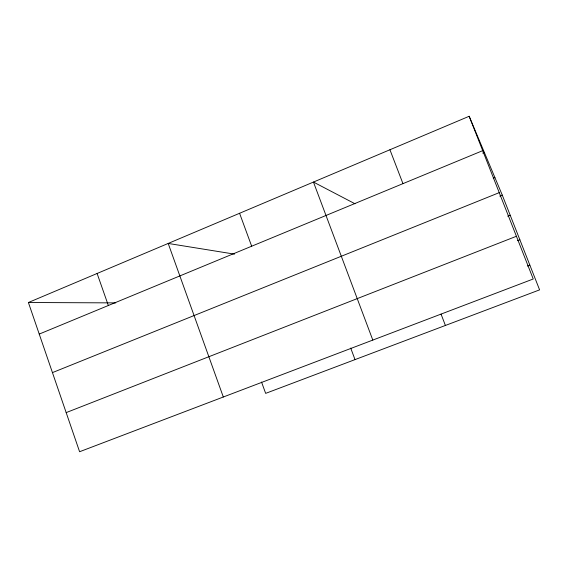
<?xml version="1.0" encoding="UTF-8"?>
<svg xmlns="http://www.w3.org/2000/svg" width="568" height="568" viewBox="0 0 568 568"><rect width="100%" height="100%" fill="white"/><g stroke="black" fill="none" stroke-linecap="round" stroke-linejoin="round"><path stroke-width="0.85" d="M469.168 116.27L533.238 278.994L79.598 451.73L28.4 302.51L469.168 116.27L502.282 195.129L539.6 289.865L265.654 393.375L261.536 382.037M39.235 334.083L482.708 150.655M482.722 153.104L484.348 152.43M493.265 178.231L494.905 177.571M52.448 372.608L499.236 192.644M499.819 196.116L502.282 195.129M507.735 216.231L510.206 215.251M66.172 412.609L516.418 236.274M517.42 240.704L519.862 239.753M527.402 266.058L529.852 265.121M28.4 302.51L115.758 302.886M234.506 254.137L168.192 243.445L223.316 397.004M355.007 203.77L313.451 182.065L372.807 340.083M389.932 149.746L402.96 183.634M441.052 314.111L445.397 325.457M350.712 348.07L355.014 359.608M239.582 213.277L251.674 246.214M97.107 273.478L108.346 305.499"/></g></svg>
